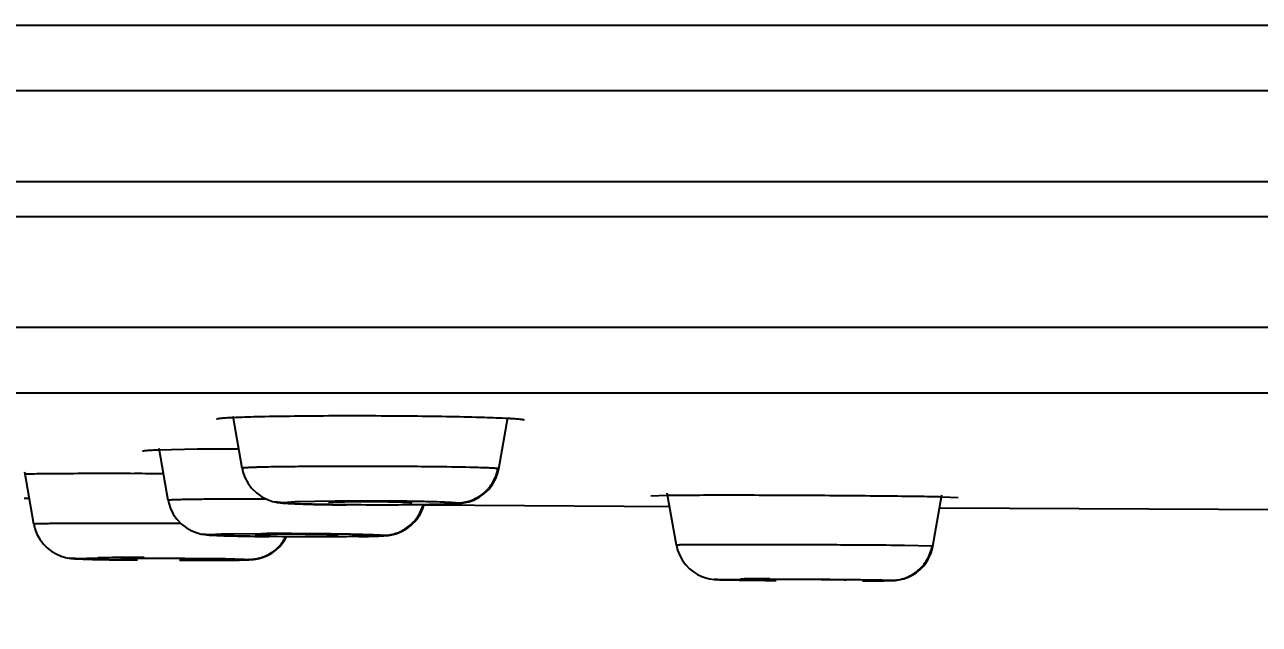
# Model space of a CAD drawing. Header units: millimetres. Extents: x 1236 to 1656, y -100 to 494.
# Drawn here: x 1371.707 to 1374.68, y 390.348 to 391.792 of the extents above; entities that cross this region are included whole.
import ezdxf

# ---------------------------------------------------------------- set-up
doc = ezdxf.new("R2010")
doc.units = ezdxf.units.MM
doc.header["$LTSCALE"] = 0.1
doc.layers.add('DIM', color=3, linetype='Continuous')
doc.styles.get("Standard").update_dxf_attribs({"font": 'arial.ttf'})
doc.dimstyles.new('ISO-25', dxfattribs={"dimtxt": 2.5, "dimasz": 2.5, "dimexe": 1.25, "dimexo": 0.625, "dimtad": 1, "dimlfac": 5, "dimtxsty": 'Standard', "dimcen": 2.5, "dimadec": 0, "dimazin": 0, "dimtfac": 1, "dimtmove": 0, "dimatfit": 3, "dimfxl": 0, "dimarcsym": 0})

# ---------------------------------------------------------------- blocks, each defined once
blk = doc.blocks.new('*D46')
at = {"layer": 'Defpoints', "color": 0}
for p in [(1353.4582, 391.7923), (1406.9365, 391.792), (1406.9365, 381.2448)]:
    blk.add_point(p, dxfattribs=at)
at = {"layer": 'DIM', "color": 0, "lineweight": -2}
for p, q in [((1353.4582, 391.1673), (1353.4582, 379.9948)), ((1406.9365, 391.167), (1406.9365, 379.9948)), ((1355.9582, 381.2448), (1404.4365, 381.2448))]:
    blk.add_line(p, q, dxfattribs=at)
at = {"layer": 'DIM', "color": 0}
for points in [[(1355.9582, 381.6614), (1355.9582, 380.8281), (1353.4582, 381.2448)], [(1404.4365, 381.6614), (1404.4365, 380.8281), (1406.9365, 381.2448)]]:
    blk.add_solid(points, dxfattribs=at)
at = {"layer": 'DIM', "color": 0, "insert": (1399.1948, 383.1462), "char_height": 2.5, "attachment_point": 5}
blk.add_mtext('267.5', dxfattribs=at)

msp = doc.modelspace()

# ---------------------------------------------------------------- linework, layer by layer
for p, q in [((1380.1973, 391.7901), (1365.5215, 391.7901)), ((1370.339, 391.6333), (1380.1973, 391.6338)), ((1380.1973, 391.4134), (1370.3893, 391.4134)), ((1406.512, 391.3297), (1353.8824, 391.3297)), ((1371.9907, 391.0627), (1371.664, 391.0628)), ((1372.0249, 391.0627), (1371.9907, 391.0627)), ((1372.0651, 391.0627), (1372.0249, 391.0627)), ((1372.1688, 391.0627), (1372.0651, 391.0627)), ((1372.2124, 391.0627), (1372.1688, 391.0627)), ((1372.4395, 391.0627), (1372.2124, 391.0627)), ((1372.6395, 391.0627), (1372.4395, 391.0627)), ((1372.9096, 391.0626), (1372.6395, 391.0627)), ((1372.9502, 391.0626), (1372.9096, 391.0626)), ((1374.226, 391.0625), (1372.9502, 391.0626)), ((1374.2653, 391.0625), (1374.226, 391.0625)), ((1375.0915, 391.0624), (1374.2653, 391.0625)), ((1368.0303, 390.9056), (1380.1973, 390.9045)), ((1372.2307, 390.7235), (1372.2087, 390.8483)), ((1372.8484, 390.7222), (1372.8702, 390.8461)), ((1372.1225, 390.7693), (1372.0301, 390.7674)), ((1372.0526, 390.6462), (1372.0306, 390.7713)), ((1372.2307, 390.7235), (1372.2307, 390.7235)), ((1372.846, 390.7123), (1372.8483, 390.7221)), ((1372.8483, 390.7222), (1372.8463, 390.7228)), ((1371.7293, 390.5889), (1371.7072, 390.7142)), ((1373.2762, 390.5384), (1373.2541, 390.6636)), ((1372.3085, 390.6427), (1372.3083, 390.6428)), ((1372.3302, 390.6403), (1372.3085, 390.6427)), ((1372.3298, 390.6414), (1372.358, 390.6435)), ((1372.358, 390.6435), (1372.4549, 390.6453)), ((1372.4396, 390.6405), (1372.4405, 390.6402)), ((1372.6397, 390.6399), (1372.6388, 390.6402)), ((1372.6702, 390.6357), (1373.1505, 390.6324)), ((1372.6844, 390.6359), (1372.6986, 390.6362)), ((1373.1505, 390.6324), (1373.2597, 390.6318)), ((1373.2539, 390.6579), (1373.2147, 390.6566)), ((1373.8938, 390.5361), (1373.9156, 390.6596)), ((1373.955, 390.6526), (1373.9159, 390.6543)), ((1373.9101, 390.6284), (1375.4268, 390.6206)), ((1372.0208, 390.5907), (1371.963, 390.5909)), ((1372.0832, 390.5904), (1372.0208, 390.5907)), ((1372.1342, 390.5648), (1372.1341, 390.5648)), ((1372.1519, 390.5631), (1372.1342, 390.5648)), ((1372.1517, 390.564), (1372.18, 390.5656)), ((1372.18, 390.5656), (1372.277, 390.5668)), ((1372.2616, 390.5631), (1372.2624, 390.5628)), ((1372.4616, 390.5622), (1372.4609, 390.5624)), ((1372.4617, 390.5622), (1372.4616, 390.5622)), ((1372.5112, 390.5591), (1372.5236, 390.5593)), ((1372.5898, 390.5631), (1372.5903, 390.5632)), ((1372.5903, 390.5632), (1372.5941, 390.564)), ((1372.3028, 390.5199), (1372.3143, 390.5285)), ((1373.892, 390.5363), (1373.8256, 390.5375)), ((1373.8919, 390.5276), (1373.8938, 390.5361)), ((1373.8938, 390.5361), (1373.892, 390.5363)), ((1371.8161, 390.5068), (1371.8154, 390.5069)), ((1371.8284, 390.506), (1371.8161, 390.5068)), ((1371.8282, 390.5066), (1371.8832, 390.508)), ((1371.8791, 390.504), (1371.8993, 390.5036)), ((1371.9853, 390.5066), (1371.9383, 390.5056)), ((1371.9383, 390.5056), (1371.9391, 390.5055)), ((1371.9945, 390.5082), (1372.1907, 390.5062)), ((1372.1376, 390.5046), (1372.0809, 390.5061)), ((1372.1383, 390.5045), (1372.1376, 390.5046)), ((1372.1383, 390.5045), (1372.1383, 390.5045)), ((1372.1847, 390.5021), (1372.1962, 390.5022)), ((1372.1907, 390.5062), (1372.2359, 390.5049)), ((1372.2468, 390.5036), (1372.1917, 390.5022)), ((1372.1962, 390.5022), (1372.2064, 390.5023)), ((1372.2359, 390.5049), (1372.2467, 390.5042)), ((1372.2608, 390.5044), (1372.2612, 390.5045)), ((1373.3673, 390.4559), (1373.367, 390.4559)), ((1373.3753, 390.4555), (1373.3673, 390.4559)), ((1373.3753, 390.4556), (1373.3741, 390.4558)), ((1373.3752, 390.456), (1373.4304, 390.4567)), ((1373.5016, 390.4534), (1373.3753, 390.4556)), ((1373.4119, 390.4545), (1373.4275, 390.4542)), ((1373.4275, 390.4542), (1373.4458, 390.454)), ((1373.4458, 390.454), (1373.4668, 390.4537)), ((1373.4852, 390.4552), (1373.4859, 390.4551)), ((1373.6852, 390.4541), (1373.6845, 390.4542)), ((1373.6852, 390.4541), (1373.6852, 390.4541)), ((1373.4668, 390.4537), (1373.4905, 390.4535)), ((1373.4905, 390.4535), (1373.5165, 390.4532)), ((1373.7245, 390.4525), (1373.7497, 390.4526)), ((1373.7497, 390.4526), (1373.7639, 390.4527)), ((1373.7936, 390.4537), (1373.7948, 390.4535)), ((1373.8024, 390.4536), (1373.8026, 390.4536))]:
    msp.add_line(p, q)
for points in [[(1372.2308, 390.7235), (1372.2326, 390.715), (1372.2372, 390.7017), (1372.2442, 390.6882), (1372.2535, 390.6755), (1372.2649, 390.6642), (1372.2778, 390.655), (1372.2913, 390.6482), (1372.3037, 390.6439), (1372.3085, 390.6427)], [(1372.8136, 390.6625), (1372.825, 390.6736), (1372.8342, 390.6859), (1372.8412, 390.699), (1372.846, 390.7123)], [(1372.6986, 390.6362), (1372.7111, 390.6366), (1372.7219, 390.637), (1372.7312, 390.6373), (1372.7393, 390.6377), (1372.7464, 390.6382), (1372.7528, 390.6387), (1372.7594, 390.6395), (1372.7673, 390.6408), (1372.7766, 390.643), (1372.7883, 390.6471), (1372.8011, 390.6536), (1372.8136, 390.6625)], [(1372.0527, 390.6462), (1372.0542, 390.6393), (1372.0584, 390.6263), (1372.0648, 390.6132), (1372.0734, 390.6007), (1372.0842, 390.5893), (1372.0964, 390.5798), (1372.1096, 390.5725), (1372.1221, 390.5678), (1372.1321, 390.5652), (1372.1341, 390.5648)], [(1372.3083, 390.6428), (1372.3147, 390.6415), (1372.3219, 390.6405), (1372.3283, 390.6398), (1372.3347, 390.6393), (1372.3414, 390.6389), (1372.349, 390.6384), (1372.3575, 390.6381), (1372.3671, 390.6377), (1372.3778, 390.6373), (1372.3895, 390.637)], [(1372.3895, 390.637), (1372.4024, 390.6366), (1372.4164, 390.6363), (1372.4314, 390.636), (1372.4472, 390.6358), (1372.4639, 390.6356), (1372.4812, 390.6354)], [(1372.6362, 390.5851), (1372.6468, 390.5955), (1372.6557, 390.6073), (1372.6628, 390.6202), (1372.6678, 390.6336)], [(1372.6597, 390.614), (1372.6655, 390.6268), (1372.6685, 390.6368)], [(1372.5941, 390.564), (1372.6053, 390.5673), (1372.6177, 390.5728), (1372.6304, 390.5806), (1372.6419, 390.5903), (1372.6518, 390.6017), (1372.6597, 390.614)], [(1371.7293, 390.5889), (1371.7318, 390.5785), (1371.7366, 390.5652), (1371.7435, 390.5526), (1371.752, 390.5411), (1371.7619, 390.5311), (1371.7727, 390.5228), (1371.7841, 390.5163), (1371.7951, 390.5117), (1371.8051, 390.5088), (1371.8134, 390.5072), (1371.8161, 390.5068)], [(1372.601, 390.5659), (1372.6124, 390.5702), (1372.6245, 390.5767), (1372.6362, 390.5851)], [(1372.1342, 390.5648), (1372.1398, 390.5639), (1372.1458, 390.5632), (1372.1511, 390.5628), (1372.1567, 390.5624), (1372.1628, 390.5621), (1372.1698, 390.5617), (1372.1777, 390.5614), (1372.1866, 390.5611), (1372.1965, 390.5608), (1372.2073, 390.5605), (1372.2192, 390.5602)], [(1372.2192, 390.5602), (1372.2321, 390.56), (1372.2461, 390.5597), (1372.2613, 390.5595), (1372.2775, 390.5593), (1372.2947, 390.5591)], [(1372.2612, 390.5045), (1372.2634, 390.5048), (1372.2717, 390.5064), (1372.2813, 390.5093), (1372.2917, 390.5136), (1372.302, 390.5193), (1372.312, 390.5266), (1372.3213, 390.5353), (1372.3297, 390.5455)], [(1372.3143, 390.5285), (1372.3246, 390.539), (1372.3333, 390.5509), (1372.3374, 390.5587)], [(1372.5236, 390.5593), (1372.5345, 390.5595), (1372.5441, 390.5597), (1372.5525, 390.56), (1372.5597, 390.5603), (1372.5661, 390.5606), (1372.5718, 390.5609), (1372.5771, 390.5613), (1372.5831, 390.562), (1372.5912, 390.5634), (1372.601, 390.5659)], [(1372.584, 390.5622), (1372.5861, 390.5624), (1372.5898, 390.5631)], [(1372.2064, 390.5023), (1372.2155, 390.5024), (1372.2234, 390.5025), (1372.2304, 390.5027), (1372.2365, 390.5028), (1372.2418, 390.503), (1372.2464, 390.5032), (1372.2508, 390.5035), (1372.2552, 390.5038), (1372.2608, 390.5044), (1372.2692, 390.5059), (1372.2793, 390.5086), (1372.2908, 390.5132), (1372.3028, 390.5199)], [(1373.2762, 390.5384), (1373.2791, 390.5265), (1373.2842, 390.5132), (1373.2909, 390.5012), (1373.2988, 390.4906), (1373.3076, 390.4816), (1373.317, 390.474), (1373.327, 390.4678), (1373.3371, 390.463), (1373.3472, 390.4595), (1373.3561, 390.4574), (1373.3627, 390.4564), (1373.3673, 390.4559)], [(1373.8024, 390.4536), (1373.8051, 390.4539), (1373.8109, 390.4546), (1373.8185, 390.4561), (1373.8272, 390.4586), (1373.8362, 390.4622), (1373.8454, 390.4669), (1373.8541, 390.4726), (1373.8624, 390.4793), (1373.8701, 390.4871), (1373.8772, 390.4961), (1373.8835, 390.5063), (1373.8887, 390.5178), (1373.8926, 390.5302), (1373.8938, 390.5361)], [(1373.8599, 390.4771), (1373.8682, 390.485), (1373.8758, 390.4941), (1373.8824, 390.5043), (1373.8878, 390.5155), (1373.8919, 390.5276)], [(1371.8154, 390.5069), (1371.8193, 390.5064), (1371.8239, 390.506), (1371.8279, 390.5057), (1371.8322, 390.5055), (1371.8368, 390.5053), (1371.8421, 390.5051), (1371.848, 390.5048), (1371.8547, 390.5046), (1371.8621, 390.5044), (1371.8702, 390.5042), (1371.8791, 390.504)], [(1371.8993, 390.5036), (1371.9105, 390.5034), (1371.9226, 390.5033), (1371.9354, 390.5031), (1371.9491, 390.5029), (1371.9635, 390.5027), (1371.9786, 390.5026)], [(1372.256, 390.5039), (1372.2583, 390.5041), (1372.2608, 390.5044)], [(1373.367, 390.4559), (1373.3696, 390.4557), (1373.3731, 390.4555), (1373.3762, 390.4554), (1373.3798, 390.4552), (1373.3838, 390.4551), (1373.3882, 390.455), (1373.3932, 390.4549), (1373.3988, 390.4547), (1373.4119, 390.4545)], [(1373.7639, 390.4527), (1373.7702, 390.4527), (1373.7759, 390.4528), (1373.7809, 390.4529), (1373.7854, 390.4529), (1373.7892, 390.453), (1373.7925, 390.4531), (1373.7954, 390.4532), (1373.7984, 390.4534), (1373.8021, 390.4536), (1373.8071, 390.4541), (1373.8148, 390.4553), (1373.8237, 390.4576), (1373.8328, 390.4608), (1373.8421, 390.4651), (1373.8512, 390.4705), (1373.8599, 390.4771)]]:
    msp.add_lwpolyline(points)
for centre, radius, start, end in [((1372.2489, 380.1911), 10.579, 90.40564, 90.6849), ((1372.2715, 376.9133), 13.8568, 90.20387, 90.40326), ((1372.6159, 383.5326), 7.1949, 88.70036, 89.41147), ((1371.89, 365.0115), 25.6993, 89.66261, 89.81858), ((1371.6213, 385.8162), 4.8357, 88.8425, 89.0031), ((1372.2878, 372.7356), 17.9139, 90.00568, 90.34283), ((1373.6012, 370.0675), 20.4713, 89.37181, 89.62031), ((1371.9489, 383.0161), 7.4922, 89.96209, 90.50225), ((1371.9566, 377.8092), 12.6991, 89.82896, 90.01243), ((1371.9996, 383.8491), 6.6575, 89.30047, 90.12349), ((1372.118, 399.3006), 8.7987, 269.7531, 270.47966), ((1373.4751, 378.4184), 12.0385, 89.87616, 90.21273)]:
    msp.add_arc(centre, radius, start, end)
for points, knots in [([(1372.2082, 390.8454), (1372.2051, 390.8453), (1372.1995, 390.845), (1372.1916, 390.8445), (1372.1849, 390.844), (1372.1794, 390.8435), (1372.1751, 390.843), (1372.1723, 390.8426), (1372.1707, 390.8422), (1372.1699, 390.842), (1372.1693, 390.8416), (1372.1693, 390.8414)], [0, 0, 0, 0, 0.230996, 0.432538, 0.603824, 0.744471, 0.854223, 0.932907, 0.960624, 0.980707, 1, 1, 1, 1]), ([(1372.8709, 390.8434), (1372.8517, 390.8444), (1372.8062, 390.8461), (1372.7296, 390.8478), (1372.6384, 390.8491), (1372.5396, 390.8497), (1372.4409, 390.8497), (1372.3496, 390.8489), (1372.2729, 390.8476), (1372.2274, 390.8463), (1372.2082, 390.8454)], [0, 0, 0, 0, 0.087152, 0.205848, 0.34703, 0.499902, 0.652786, 0.793996, 0.912744, 1, 1, 1, 1]), ([(1372.9096, 390.8391), (1372.9096, 390.8394), (1372.9086, 390.8399), (1372.9069, 390.8403), (1372.9038, 390.8409), (1372.8995, 390.8413), (1372.8941, 390.8419), (1372.8874, 390.8424), (1372.8796, 390.8429), (1372.8739, 390.8432), (1372.8709, 390.8434)], [0, 0, 0, 0, 0.019826, 0.068016, 0.146971, 0.256819, 0.397384, 0.568411, 0.769541, 1, 1, 1, 1]), ([(1372.0301, 390.7674), (1372.0271, 390.7673), (1372.0214, 390.7671), (1372.0135, 390.7668), (1372.0068, 390.7664), (1372.0013, 390.766), (1371.997, 390.7656), (1371.994, 390.7653), (1371.9922, 390.7649), (1371.9914, 390.7646), (1371.9912, 390.7644), (1371.9912, 390.7643)], [0, 0, 0, 0, 0.23129, 0.433095, 0.604613, 0.745459, 0.855352, 0.934057, 0.981526, 0.993863, 1, 1, 1, 1]), ([(1372.6898, 390.7272), (1372.6649, 390.7274), (1372.6135, 390.7279), (1372.5489, 390.7281), (1372.4961, 390.7282), (1372.4571, 390.7281), (1372.4195, 390.728), (1372.3838, 390.7277), (1372.3507, 390.7274), (1372.3209, 390.727), (1372.2982, 390.7267), (1372.2821, 390.7263), (1372.2717, 390.726), (1372.2624, 390.7258), (1372.2543, 390.7255), (1372.2473, 390.7252), (1372.2416, 390.7249), (1372.2371, 390.7245), (1372.2341, 390.7243), (1372.2324, 390.724), (1372.2315, 390.7239), (1372.231, 390.7237), (1372.2308, 390.7236), (1372.2308, 390.7235)], [0, 0, 0, 0, 0.162538, 0.335444, 0.422339, 0.507673, 0.590078, 0.668189, 0.740654, 0.806154, 0.863375, 0.888517, 0.911249, 0.931516, 0.949265, 0.964441, 0.976991, 0.986861, 0.993995, 0.996521, 0.99835, 0.999487, 1, 1, 1, 1]), ([(1372.7483, 390.6402), (1372.7594, 390.6402), (1372.7826, 390.6442), (1372.8136, 390.6619), (1372.8364, 390.6895), (1372.8444, 390.7118), (1372.8463, 390.7228)], [0, 0, 0, 0, 0.241509, 0.499038, 0.757147, 1, 1, 1, 1]), ([(1372.8463, 390.7228), (1372.8452, 390.723), (1372.8425, 390.7233), (1372.8351, 390.7238), (1372.8221, 390.7244), (1372.8024, 390.7251), (1372.7874, 390.7255), (1372.7791, 390.7257)], [0, 0, 0, 0, 0.049425, 0.121825, 0.332773, 0.62726, 1, 1, 1, 1]), ([(1371.9714, 390.7106), (1371.9195, 390.7108), (1371.8469, 390.7108), (1371.7588, 390.7102), (1371.7225, 390.7097), (1371.7069, 390.7094)], [0, 0, 0, 0, 0.588511, 0.822955, 1, 1, 1, 1]), ([(1372.1806, 390.6492), (1372.1711, 390.6491), (1372.1532, 390.649), (1372.128, 390.6487), (1372.1089, 390.6484), (1372.0954, 390.6482), (1372.0866, 390.648), (1372.0788, 390.6478), (1372.072, 390.6476), (1372.0662, 390.6474), (1372.0615, 390.6472), (1372.0577, 390.647), (1372.0553, 390.6468), (1372.0539, 390.6466), (1372.0532, 390.6465), (1372.0529, 390.6464), (1372.0526, 390.6463), (1372.0526, 390.6462)], [0, 0, 0, 0, 0.221072, 0.419204, 0.591604, 0.667467, 0.73608, 0.797173, 0.850481, 0.895809, 0.93306, 0.962143, 0.982977, 0.99028, 0.995505, 0.998677, 1, 1, 1, 1]), ([(1372.3302, 390.6403), (1372.3299, 390.6404), (1372.3294, 390.6405), (1372.329, 390.6407), (1372.3288, 390.6409), (1372.3289, 390.6411), (1372.3291, 390.6412), (1372.3294, 390.6413), (1372.3297, 390.6414), (1372.3298, 390.6414)], [0, 0, 0, 0, 0.373395, 0.483802, 0.551188, 0.603924, 0.687668, 0.818636, 1, 1, 1, 1]), ([(1372.4573, 390.6357), (1372.4414, 390.6359), (1372.4185, 390.6363), (1372.3896, 390.637), (1372.3717, 390.6376), (1372.3568, 390.6382), (1372.3451, 390.6388), (1372.3366, 390.6395), (1372.332, 390.64), (1372.3302, 390.6403)], [0, 0, 0, 0, 0.375825, 0.538949, 0.681104, 0.798971, 0.890737, 0.957328, 1, 1, 1, 1]), ([(1372.6388, 390.6402), (1372.6383, 390.6403), (1372.6369, 390.6405), (1372.633, 390.6408), (1372.6261, 390.6412), (1372.6156, 390.6416), (1372.6024, 390.6419), (1372.587, 390.6423), (1372.5699, 390.6425), (1372.5518, 390.6426), (1372.5332, 390.6427), (1372.5149, 390.6427), (1372.4974, 390.6426), (1372.4815, 390.6424), (1372.4693, 390.6422), (1372.4608, 390.642), (1372.4554, 390.6418), (1372.4508, 390.6416), (1372.4469, 390.6414), (1372.4439, 390.6412), (1372.4419, 390.641), (1372.4407, 390.6409), (1372.4402, 390.6407), (1372.4398, 390.6407), (1372.4396, 390.6405), (1372.4396, 390.6405)], [0, 0, 0, 0, 0.008399, 0.021139, 0.059022, 0.112349, 0.179339, 0.257462, 0.344083, 0.436159, 0.530374, 0.623423, 0.712082, 0.793148, 0.863761, 0.894406, 0.921555, 0.944922, 0.964293, 0.97956, 0.990624, 0.994554, 0.997407, 0.999189, 1, 1, 1, 1]), ([(1372.4549, 390.6453), (1372.4868, 390.6456), (1372.5349, 390.6456), (1372.598, 390.6452), (1372.6422, 390.6446), (1372.6809, 390.6438), (1372.7086, 390.6429), (1372.7263, 390.6421), (1372.7358, 390.6415), (1372.7428, 390.6409), (1372.7467, 390.6405), (1372.7483, 390.6402)], [0, 0, 0, 0, 0.326511, 0.491126, 0.644717, 0.779275, 0.88673, 0.927838, 0.960147, 0.98406, 1, 1, 1, 1]), ([(1372.7486, 390.6391), (1372.7472, 390.6388), (1372.7435, 390.6384), (1372.7369, 390.6379), (1372.7277, 390.6373), (1372.7104, 390.6366), (1372.6831, 390.6359), (1372.6447, 390.6354), (1372.6007, 390.635), (1372.5375, 390.6349), (1372.4894, 390.6353), (1372.4573, 390.6357)], [0, 0, 0, 0, 0.014824, 0.0377, 0.069095, 0.109454, 0.215977, 0.350279, 0.504229, 0.669832, 1, 1, 1, 1]), ([(1372.7483, 390.6402), (1372.7486, 390.6401), (1372.749, 390.64), (1372.7495, 390.6398), (1372.7496, 390.6397), (1372.7496, 390.6395), (1372.7494, 390.6394), (1372.749, 390.6392), (1372.7488, 390.6392), (1372.7486, 390.6391)], [0, 0, 0, 0, 0.373337, 0.483788, 0.551153, 0.603899, 0.687607, 0.818529, 1, 1, 1, 1]), ([(1373.9159, 390.6543), (1373.8966, 390.6548), (1373.8511, 390.6556), (1373.7408, 390.6569), (1373.5849, 390.6581), (1373.429, 390.6586), (1373.3187, 390.6584), (1373.2732, 390.6581), (1373.2539, 390.6579)], [0, 0, 0, 0, 0.087367, 0.206113, 0.49995, 0.793806, 0.912587, 1, 1, 1, 1]), ([(1372.5701, 390.5622), (1372.5805, 390.5621), (1372.6016, 390.5655), (1372.6301, 390.5801), (1372.6526, 390.603), (1372.6621, 390.6222), (1372.6653, 390.6322)], [0, 0, 0, 0, 0.248878, 0.498844, 0.749015, 1, 1, 1, 1]), ([(1371.963, 390.5909), (1371.9468, 390.5909), (1371.9157, 390.5909), (1371.8776, 390.5909), (1371.8491, 390.5908), (1371.8296, 390.5907), (1371.8115, 390.5906), (1371.795, 390.5905), (1371.7802, 390.5904), (1371.7671, 390.5902), (1371.7559, 390.59), (1371.7478, 390.5899), (1371.7422, 390.5897), (1371.7389, 390.5896), (1371.736, 390.5895), (1371.7336, 390.5894), (1371.7318, 390.5893), (1371.7305, 390.5892), (1371.7297, 390.5891), (1371.7294, 390.589), (1371.7293, 390.589), (1371.7293, 390.5889)], [0, 0, 0, 0, 0.20715, 0.399734, 0.488939, 0.572599, 0.6501, 0.720878, 0.784507, 0.840579, 0.888688, 0.928438, 0.94509, 0.959569, 0.971857, 0.981938, 0.989795, 0.995414, 0.998786, 0.99964, 1, 1, 1, 1]), ([(1372.1519, 390.5632), (1372.1516, 390.5632), (1372.1512, 390.5633), (1372.1508, 390.5635), (1372.1506, 390.5636), (1372.1507, 390.5638), (1372.1509, 390.5638), (1372.1512, 390.564), (1372.1515, 390.564), (1372.1517, 390.564)], [0, 0, 0, 0, 0.377976, 0.485224, 0.544645, 0.589497, 0.673493, 0.809744, 1, 1, 1, 1]), ([(1372.2788, 390.5593), (1372.2629, 390.5595), (1372.234, 390.5599), (1372.2002, 390.5607), (1372.1784, 390.5615), (1372.1668, 390.562), (1372.1583, 390.5625), (1372.1537, 390.5629), (1372.1519, 390.5632)], [0, 0, 0, 0, 0.376406, 0.681911, 0.799742, 0.891364, 0.957703, 1, 1, 1, 1]), ([(1372.2467, 390.5042), (1372.2557, 390.5041), (1372.274, 390.5066), (1372.2951, 390.5158), (1372.31, 390.5264), (1372.3234, 390.5389), (1372.3313, 390.5503), (1372.3355, 390.5584)], [0, 0, 0, 0, 0.248722, 0.498754, 0.623946, 0.749229, 1, 1, 1, 1]), ([(1372.4609, 390.5624), (1372.4595, 390.5626), (1372.4556, 390.5629), (1372.4483, 390.5632), (1372.4378, 390.5636), (1372.4247, 390.5639), (1372.4093, 390.5641), (1372.3922, 390.5644), (1372.3741, 390.5645), (1372.3555, 390.5646), (1372.3371, 390.5646), (1372.3196, 390.5646), (1372.3058, 390.5645), (1372.2957, 390.5644), (1372.289, 390.5643), (1372.2829, 390.5642), (1372.2775, 390.5641), (1372.2728, 390.5639), (1372.269, 390.5638), (1372.2662, 390.5637), (1372.2645, 390.5635), (1372.2635, 390.5634), (1372.2627, 390.5634), (1372.2621, 390.5633), (1372.2618, 390.5632), (1372.2616, 390.5631), (1372.2616, 390.5631)], [0, 0, 0, 0, 0.020664, 0.058182, 0.111244, 0.178069, 0.25612, 0.342754, 0.434918, 0.529281, 0.622523, 0.711398, 0.792685, 0.829556, 0.863506, 0.894246, 0.921481, 0.944922, 0.964354, 0.979664, 0.985742, 0.990751, 0.99468, 0.997521, 0.999273, 1, 1, 1, 1]), ([(1372.277, 390.5668), (1372.309, 390.567), (1372.357, 390.5669), (1372.4201, 390.5664), (1372.4643, 390.5658), (1372.503, 390.5651), (1372.5306, 390.5644), (1372.5483, 390.5637), (1372.5577, 390.5632), (1372.5647, 390.5628), (1372.5686, 390.5624), (1372.5701, 390.5622)], [0, 0, 0, 0, 0.32697, 0.491719, 0.645367, 0.779899, 0.887242, 0.928261, 0.960456, 0.984231, 1, 1, 1, 1]), ([(1372.5704, 390.5613), (1372.5689, 390.5611), (1372.5653, 390.5608), (1372.5585, 390.5604), (1372.5493, 390.56), (1372.532, 390.5595), (1372.5046, 390.559), (1372.4662, 390.5586), (1372.4221, 390.5584), (1372.359, 390.5585), (1372.3108, 390.5589), (1372.2788, 390.5593)], [0, 0, 0, 0, 0.014891, 0.037847, 0.069322, 0.109755, 0.216388, 0.35074, 0.504675, 0.670194, 1, 1, 1, 1]), ([(1372.5701, 390.5622), (1372.5704, 390.5621), (1372.5708, 390.562), (1372.5712, 390.5619), (1372.5714, 390.5618), (1372.5713, 390.5616), (1372.5711, 390.5615), (1372.5708, 390.5614), (1372.5705, 390.5614), (1372.5704, 390.5613)], [0, 0, 0, 0, 0.377922, 0.48522, 0.544618, 0.589482, 0.673434, 0.809632, 1, 1, 1, 1]), ([(1373.7368, 390.5383), (1373.712, 390.5385), (1373.6606, 390.5388), (1373.5959, 390.5391), (1373.5428, 390.5392), (1373.5036, 390.5393), (1373.4658, 390.5394), (1373.43, 390.5394), (1373.3969, 390.5394), (1373.3669, 390.5394), (1373.3442, 390.5393), (1373.328, 390.5392), (1373.3174, 390.5392), (1373.308, 390.5391), (1373.2998, 390.539), (1373.2927, 390.5389), (1373.2876, 390.5388), (1373.2842, 390.5388), (1373.2821, 390.5387), (1373.2803, 390.5387), (1373.2788, 390.5386), (1373.2777, 390.5386), (1373.2769, 390.5385), (1373.2765, 390.5384), (1373.2761, 390.5384), (1373.2762, 390.5384)], [0, 0, 0, 0, 0.161612, 0.334596, 0.421687, 0.507223, 0.589755, 0.667847, 0.740207, 0.805623, 0.862919, 0.888229, 0.91118, 0.931672, 0.949604, 0.964881, 0.977453, 0.982712, 0.987282, 0.991158, 0.994335, 0.99681, 0.998579, 0.999639, 1, 1, 1, 1]), ([(1373.7936, 390.4537), (1373.8052, 390.4536), (1373.8285, 390.4577), (1373.8591, 390.4754), (1373.8819, 390.5026), (1373.89, 390.5249), (1373.892, 390.5363)], [0, 0, 0, 0, 0.24914, 0.499111, 0.749588, 1, 1, 1, 1]), ([(1371.8284, 390.506), (1371.8281, 390.506), (1371.8277, 390.5061), (1371.8273, 390.5062), (1371.8271, 390.5063), (1371.8272, 390.5064), (1371.8274, 390.5065), (1371.8278, 390.5066), (1371.8281, 390.5066), (1371.8282, 390.5066)], [0, 0, 0, 0, 0.38124, 0.485033, 0.535857, 0.573068, 0.658492, 0.800646, 1, 1, 1, 1]), ([(1371.955, 390.5029), (1371.9391, 390.503), (1371.9103, 390.5034), (1371.8765, 390.5041), (1371.8548, 390.5047), (1371.8431, 390.5051), (1371.8347, 390.5055), (1371.8302, 390.5058), (1371.8284, 390.506)], [0, 0, 0, 0, 0.376971, 0.68269, 0.800483, 0.891963, 0.958057, 1, 1, 1, 1]), ([(1372.2467, 390.5042), (1372.247, 390.5041), (1372.2474, 390.5041), (1372.2478, 390.504), (1372.248, 390.5039), (1372.2478, 390.5037), (1372.2476, 390.5037), (1372.2473, 390.5036), (1372.247, 390.5036), (1372.2468, 390.5036)], [0, 0, 0, 0, 0.381189, 0.48504, 0.53584, 0.573068, 0.658438, 0.800531, 1, 1, 1, 1]), ([(1373.6845, 390.4542), (1373.6832, 390.4543), (1373.6795, 390.4544), (1373.6722, 390.4546), (1373.6619, 390.4548), (1373.643, 390.455), (1373.6216, 390.4553), (1373.5982, 390.4554), (1373.5796, 390.4555), (1373.5611, 390.4556), (1373.5435, 390.4557), (1373.5297, 390.4557), (1373.5195, 390.4556), (1373.5127, 390.4556), (1373.5066, 390.4556), (1373.5011, 390.4556), (1373.4965, 390.4555), (1373.4926, 390.4555), (1373.4898, 390.4554), (1373.4881, 390.4554), (1373.4871, 390.4553), (1373.4863, 390.4553), (1373.4857, 390.4553), (1373.4854, 390.4552), (1373.4852, 390.4552), (1373.4852, 390.4552)], [0, 0, 0, 0, 0.019728, 0.056512, 0.109034, 0.175516, 0.340057, 0.432388, 0.527036, 0.620651, 0.709948, 0.79167, 0.82875, 0.862901, 0.893827, 0.92123, 0.944816, 0.964367, 0.979766, 0.985875, 0.990905, 0.994843, 0.997676, 0.999393, 1, 1, 1, 1]), ([(1373.5011, 390.4568), (1373.5331, 390.4567), (1373.5811, 390.4565), (1373.6442, 390.4561), (1373.6884, 390.4557), (1373.7269, 390.4552), (1373.7576, 390.4548), (1373.7789, 390.4543), (1373.7898, 390.454), (1373.7936, 390.4537)], [0, 0, 0, 0, 0.327868, 0.492873, 0.646625, 0.781098, 0.888216, 0.961032, 1, 1, 1, 1])]:
    msp.add_open_spline(points, degree=3, knots=knots)

# ---------------------------------------------------------------- dimensions: what is measured, and where the dimension line sits
at = {"layer": 'DIM'}
dim = msp.add_linear_dim(base=(1406.9365, 381.2448), p1=(1353.4582, 391.7923), p2=(1406.9365, 391.792), text='267.5', dimstyle='ISO-25', dxfattribs=at)
dim.commit()
dim.dimension.update_dxf_attribs({"geometry": '*D46', "text_midpoint": (1399.1948, 381.2448), "dimtype": 160})

doc.saveas('drawing.dxf')
